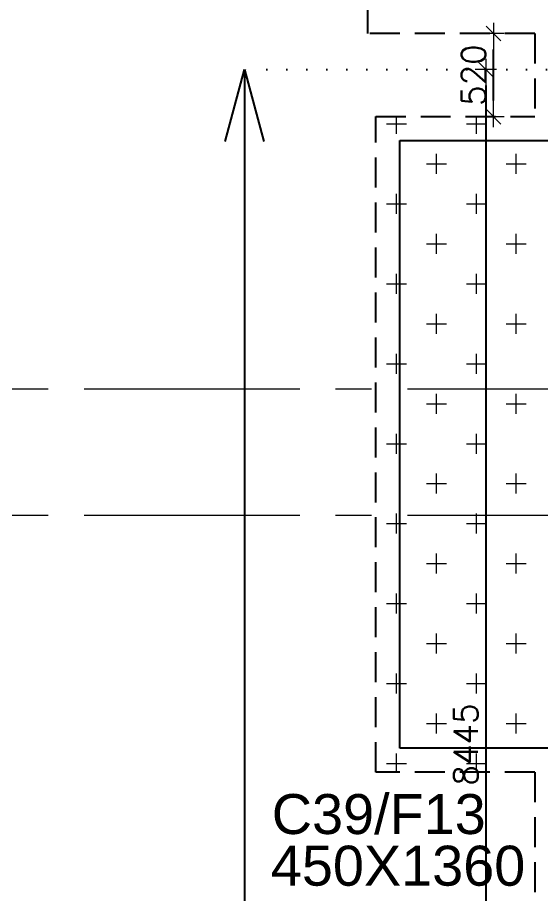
# Model space of a CAD drawing. Header units: inches. Extents: x 1472972 to 1563198, y -500444 to -382436.
# Drawn here: x 1484440 to 1487714, y -426063 to -420584 of the extents above; entities that cross this region are included whole.
import ezdxf

# ---------------------------------------------------------------- set-up
doc = ezdxf.new("R2010")
doc.units = ezdxf.units.IN
doc.header["$MEASUREMENT"] = 0
for name, pattern in [('( Hidden )', [0.375, 0.25, -0.125]), ('CONTINOUS', [0]), ('DOT', [0.25, 0, -0.25]), ('HIDDEN', [0.375, 0.25, -0.125]), ('SKY CITY 100MT BASEMENT AND HP COLUMN GRID$0$CENTER2', [1.125, 0.75, -0.125, 0.125, -0.125])]:
    doc.linetypes.add(name, pattern=pattern)
doc.layers.add('HATCH', color=7, linetype='Continuous', lineweight=18)
doc.layers.add('SKY CITY 100MT BASEMENT AND HP COLUMN GRID$0$cen-line', color=8, linetype='SKY CITY 100MT BASEMENT AND HP COLUMN GRID$0$CENTER2', lineweight=0)
for name, color, linetype in [('S-COLUMN NO', 7, 'Continuous'), ('S-COLUMN SIZE', 12, 'Continuous'), ('S-DIAPHRAGM WALL', 1, 'Continuous'), ('S-FOOTING', 4, 'Continuous'), ('S-PCC', 7, 'HIDDEN'), ('STRU. DIM', 2, 'Continuous')]:
    doc.layers.add(name, color=color, linetype=linetype)
doc.styles.add('ARIAL', font='arial.ttf')
doc.styles.add('Roman', font='romans')

# ---------------------------------------------------------------- blocks, each defined once
blk = doc.blocks.new('_Open30')
at = {"color": 0, "linetype": 'ByBlock', "lineweight": -2}
for p, q in [((-1, 0.268), (0, 0)), ((0, 0), (-1, -0.268)), ((0, 0), (-1, 0))]:
    blk.add_line(p, q, dxfattribs=at)
blk = doc.blocks.new('_Oblique')
at = {"color": 0, "linetype": 'ByBlock', "lineweight": -2}
blk.add_line((-0.5, -0.5), (0.5, 0.5), dxfattribs=at)
blk = doc.blocks.new('VAIS-2020.')
at = {"linetype": 'Continuous', "lineweight": 18, "ltscale": 750}
for p, q in [((0, -0.659), (0, 0.659)), ((0.659, 0), (-1.318, 0))]:
    blk.add_line(p, q, dxfattribs=at)
at = {"linetype": 'Continuous', "lineweight": 18, "ltscale": 750, "xscale": 0.9322988575902479, "yscale": 0.9322988575902479, "zscale": 0.9322988575902479, "rotation": 180}
blk.add_blockref('_Oblique', (0, 0), dxfattribs=at)

msp = doc.modelspace()

# ---------------------------------------------------------------- hatches: boundary and pattern name
at = {"layer": 'S-DIAPHRAGM WALL', "true_color": 0x828282}
h = msp.add_hatch(color=8, dxfattribs=at)
h.dxf.hatch_style = 1
h.paths.add_polyline_path([(1476764.5, -386180.6), (1477769.1, -460913.6), (1517028.6, -460913.6), (1517028.6, -420907.7), (1519026.1, -420907.7), (1519026.1, -386180.6)], flags=16)
h.paths.add_polyline_path([(1476156.4, -385580.6), (1477177.1, -461513.6), (1517628.6, -461513.6), (1517628.6, -421507.7), (1519626.1, -421507.7), (1519626.1, -385580.6)])

# ---------------------------------------------------------------- linework, layer by layer
at = {"layer": 'HATCH', "color": 8, "linetype": 'Continuous'}
for p, q in [((1486812.5, -421312.5), (1486812.5, -421204.4)), ((1487312.5, -421312.5), (1487312.5, -421204.4)), ((1486750, -421250), (1486875, -421250)), ((1487250, -421250), (1487375, -421250)), ((1487062.5, -421562.5), (1487062.5, -421437.5)), ((1487562.5, -421562.5), (1487562.5, -421437.5)), ((1487000, -421500), (1487125, -421500)), ((1487500, -421500), (1487625, -421500)), ((1486812.5, -421812.5), (1486812.5, -421687.5)), ((1487312.5, -421812.5), (1487312.5, -421687.5)), ((1486750, -421750), (1486875, -421750)), ((1487250, -421750), (1487375, -421750)), ((1487062.5, -422062.5), (1487062.5, -421937.5)), ((1487562.5, -422062.5), (1487562.5, -421937.5)), ((1487000, -422000), (1487125, -422000)), ((1487500, -422000), (1487625, -422000)), ((1486812.5, -422312.5), (1486812.5, -422187.5)), ((1487312.5, -422312.5), (1487312.5, -422187.5)), ((1486750, -422250), (1486875, -422250)), ((1487250, -422250), (1487375, -422250)), ((1487062.5, -422562.5), (1487062.5, -422437.5)), ((1487562.5, -422562.5), (1487562.5, -422437.5)), ((1487000, -422500), (1487125, -422500)), ((1487500, -422500), (1487625, -422500)), ((1486812.5, -422812.5), (1486812.5, -422687.5)), ((1487312.5, -422812.5), (1487312.5, -422687.5)), ((1486750, -422750), (1486875, -422750)), ((1487250, -422750), (1487375, -422750)), ((1487062.5, -423062.5), (1487062.5, -422937.5)), ((1487562.5, -423062.5), (1487562.5, -422937.5)), ((1487000, -423000), (1487125, -423000)), ((1487500, -423000), (1487625, -423000)), ((1486812.5, -423312.5), (1486812.5, -423187.5)), ((1487312.5, -423312.5), (1487312.5, -423187.5)), ((1486750, -423250), (1486875, -423250)), ((1487250, -423250), (1487375, -423250)), ((1487062.5, -423562.5), (1487062.5, -423437.5)), ((1487562.5, -423562.5), (1487562.5, -423437.5)), ((1487000, -423500), (1487125, -423500)), ((1487500, -423500), (1487625, -423500)), ((1486812.5, -423812.5), (1486812.5, -423687.5)), ((1487312.5, -423812.5), (1487312.5, -423687.5)), ((1486750, -423750), (1486875, -423750)), ((1487250, -423750), (1487375, -423750)), ((1487062.5, -424062.5), (1487062.5, -423937.5)), ((1487562.5, -424062.5), (1487562.5, -423937.5)), ((1487000, -424000), (1487125, -424000)), ((1487500, -424000), (1487625, -424000)), ((1486812.5, -424312.5), (1486812.5, -424187.5)), ((1487312.5, -424312.5), (1487312.5, -424187.5)), ((1486750, -424250), (1486875, -424250)), ((1487250, -424250), (1487375, -424250)), ((1487062.5, -424562.5), (1487062.5, -424437.5)), ((1487562.5, -424562.5), (1487562.5, -424437.5)), ((1487000, -424500), (1487125, -424500)), ((1487500, -424500), (1487625, -424500)), ((1486812.5, -424812.5), (1486812.5, -424687.5)), ((1487312.5, -424812.5), (1487312.5, -424687.5)), ((1486750, -424750), (1486875, -424750)), ((1487250, -424750), (1487375, -424750)), ((1487062.5, -425062.5), (1487062.5, -424937.5)), ((1487562.5, -425062.5), (1487562.5, -424937.5)), ((1487000, -425000), (1487125, -425000)), ((1487500, -425000), (1487625, -425000)), ((1486812.5, -425304.4), (1486812.5, -425187.5)), ((1487312.5, -425304.4), (1487312.5, -425187.5)), ((1486750, -425250), (1486875, -425250)), ((1487250, -425250), (1487375, -425250))]:
    msp.add_line(p, q, dxfattribs=at)
at = {"layer": 'S-FOOTING', "linetype": 'CONTINOUS'}
for p, q in [((1486832.9, -425154.4), (1486832.9, -421354.4)), ((1486832.9, -421354.4), (1490032.9, -421354.4)), ((1490032.9, -425154.4), (1486832.9, -425154.4))]:
    msp.add_line(p, q, dxfattribs=at)
at = {"layer": 'S-PCC', "linetype": '( Hidden )', "ltscale": 750}
for p, q in [((1486632.8, -420684.6), (1486632.8, -416684.6)), ((1487677.9, -420684.6), (1486632.8, -420684.6)), ((1487677.9, -420684.6), (1487677.9, -421204.4)), ((1486682.9, -425304.4), (1486682.9, -421204.4)), ((1486682.9, -421204.4), (1487677.9, -421204.4)), ((1487677.9, -425304.4), (1486682.9, -425304.4)), ((1487677.9, -425304.4), (1487677.9, -427399.4))]:
    msp.add_line(p, q, dxfattribs=at)
at = {"layer": 'S-PCC', "color": 8, "linetype": 'DOT'}
for p, q in [((1487420.1, -420684.6), (1487419.9, -420684.6)), ((1487371.9, -420909.5), (1487371.7, -420909.5)), ((1487420.1, -421204.4), (1487419.9, -421204.4))]:
    msp.add_line(p, q, dxfattribs=at)
at = {"layer": 'S-PCC'}
for p, q in [((1487419.9, -421104.4), (1487419.9, -420784.6)), ((1487371.7, -421009.5), (1487371.7, -429254.4))]:
    msp.add_line(p, q, dxfattribs=at)
at = {"layer": 'SKY CITY 100MT BASEMENT AND HP COLUMN GRID$0$cen-line', "color": 8, "ltscale": 1800}
for p, q in [((1520631.8, -422909.4), (1473571.7, -422909.4)), ((1520631.8, -423699.4), (1473571.7, -423699.4))]:
    msp.add_line(p, q, dxfattribs=at)
at = {"layer": 'STRU. DIM', "linetype": 'DOT', "ltscale": 500}
msp.add_line((1488377.9, -420909.5), (1485811.2, -420909.5), dxfattribs=at)
at = {"layer": 'STRU. DIM', "ltscale": 500}
msp.add_line((1485861.2, -421359.5), (1485861.2, -428674.4), dxfattribs=at)

# ---------------------------------------------------------------- block references
at = {"layer": 'S-PCC', "xscale": 100, "yscale": 100, "zscale": 100}
for p, rotation in [((1487419.9, -420684.6), 90), ((1487371.7, -420909.5), 90), ((1487419.9, -421204.4), 270)]:
    msp.add_blockref('VAIS-2020.', p, dxfattribs=dict(at, rotation=rotation))
at = {"layer": 'STRU. DIM', "xscale": 450, "yscale": 450, "zscale": 450, "rotation": 90}
msp.add_blockref('_Open30', (1485861.2, -420909.5), dxfattribs=at)

# ---------------------------------------------------------------- texts
at = {"layer": 'S-COLUMN NO', "linetype": 'CONTINOUS', "style": 'ARIAL'}
msp.add_text('C39/F13', height=250, dxfattribs=at).set_placement((1486031.9, -425691.7))
at = {"layer": 'S-COLUMN SIZE', "linetype": 'CONTINOUS', "style": 'ARIAL'}
msp.add_text('450X1360', height=250, dxfattribs=at).set_placement((1486026.2, -426014.7))
at = {"layer": 'S-PCC', "color": 7, "char_height": 150, "attachment_point": 5, "rotation": 90, "style": 'Roman'}
for s, insert in [('520', (1487294.9, -420944.5)), ('8445', (1487246.7, -425132))]:
    msp.add_mtext(s, dxfattribs=dict(at, insert=insert))

doc.saveas('drawing.dxf')
